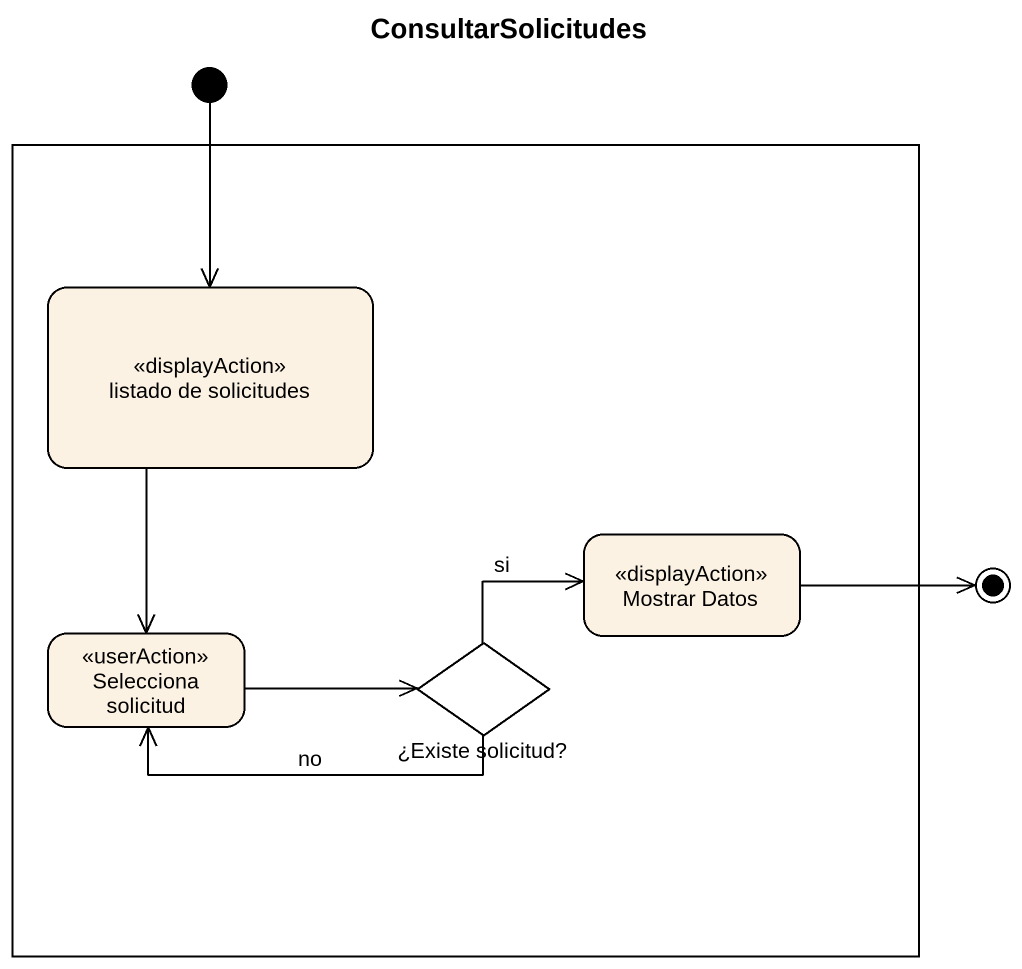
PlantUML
@startuml
title ConsultarSolicitudes
hide empty description
state initial1 <<start>>
state " " as objnode1 <<object>> {
  state "listado de solicitudes" as listado_de_solicitudes <<displayAction>>
  state "Mostrar Datos" as Mostrar_Datos <<displayAction>>
  state "Selecciona solicitud" as Selecciona_solicitud <<userAction>>
  state "¿Existe solicitud?" as Existe_solicitud <<choice>>
}
state final1 <<end>>
initial1 --> listado_de_solicitudes
listado_de_solicitudes --> Selecciona_solicitud
Mostrar_Datos -right-> final1
Selecciona_solicitud -right-> Existe_solicitud
Existe_solicitud -right-> Mostrar_Datos : si
Existe_solicitud -left-> Selecciona_solicitud : no
@enduml
